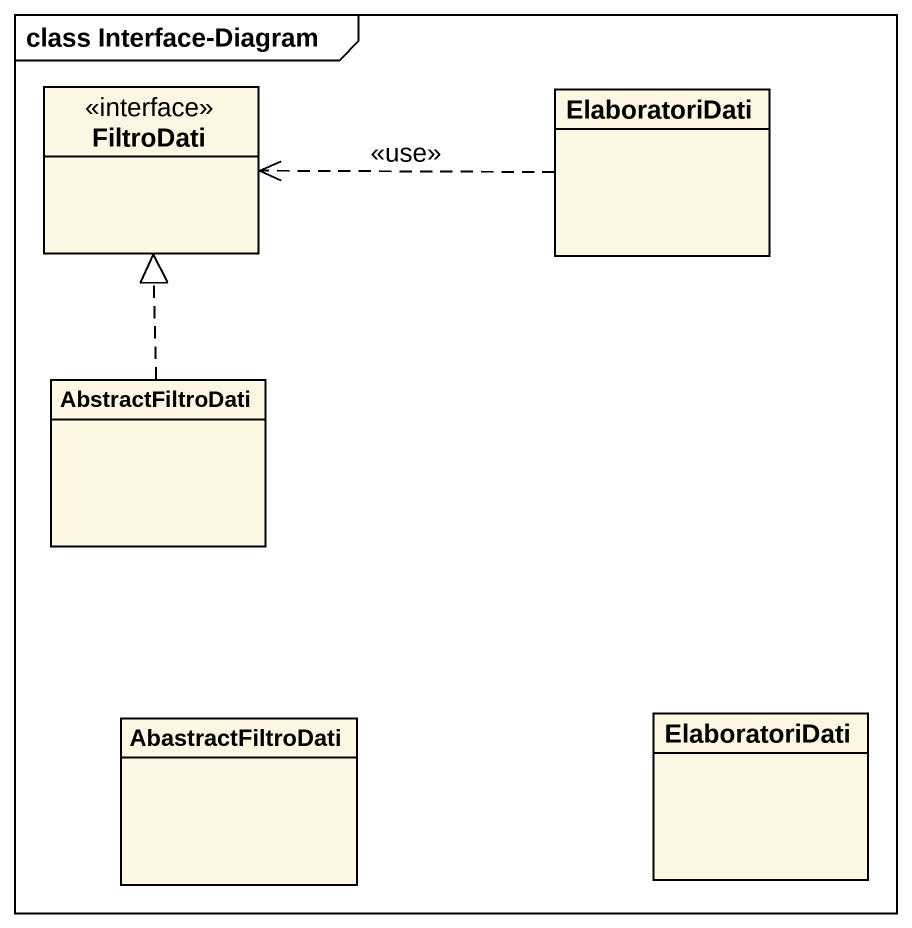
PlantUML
@startuml
mainframe class Interface-Diagram
hide circle
hide empty members
class FiltroDati <<interface>>
class ElaboratoriDati
class AbstractFiltroDati
class AbastractFiltroDati
class "ElaboratoriDati" as ElaboratoriDati_2
ElaboratoriDati .left.> FiltroDati : <<use>>
AbstractFiltroDati .up.|> FiltroDati
@enduml
